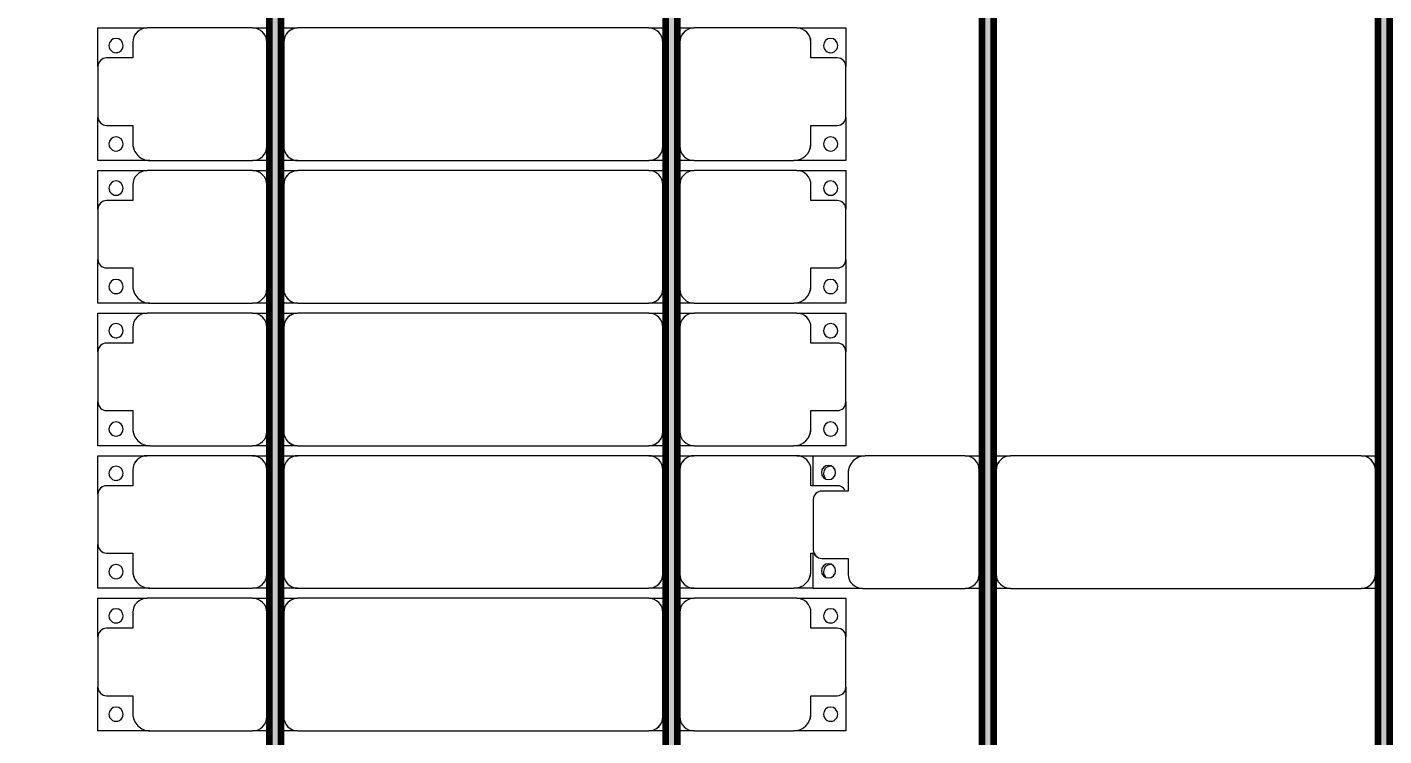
# Model space of a CAD drawing. Header units: millimetres. Extents: x 312848 to 517332, y -142134 to -35114.
# Drawn here: x 324284 to 329045, y -74078 to -71592 of the extents above; entities that cross this region are included whole.
import ezdxf

# ---------------------------------------------------------------- set-up
doc = ezdxf.new("R2010")
doc.units = ezdxf.units.MM
for name, color, linetype, lineweight in [('A-ANNO-DIMS', 211, 'Continuous', 9), ('A-ANNO-DIMS-500', 211, 'Continuous', 9), ('A-GENM', 13, 'Continuous', 9), ('S-BEAM', 12, 'Continuous', 9)]:
    doc.layers.add(name, color=color, linetype=linetype, lineweight=lineweight)
doc.styles.add('Trebuchet MS', font='trebuc.ttf', dxfattribs={"width": 0.8, "height": 1500})
doc.dimstyles.new('Arc_Length_-_3mm_Trebuchet_MS_3', dxfattribs={"dimscale": 304.8, "dimtxt": 1546.42636, "dimasz": 1.64042, "dimexe": 2.46063, "dimexo": 2.46063, "dimgap": 0.492126, "dimtad": 1, "dimdec": 0, "dimrnd": 10, "dimzin": 0, "dimdsep": 46, "dimtxsty": 'Trebuchet MS', "dimblk1": 'OBLIQUE', "dimblk2": 'OBLIQUE', "dimsah": 1, "dimcen": 0.09, "dimdle": 1.64042, "dimazin": 0, "dimtfac": 1, "dimtdec": 4, "dimtix": 1, "dimtmove": 0, "dimatfit": 3, "dimfxl": 1, "dimtvp": 1, "dimtfill": 1, "dimtolj": 1, "dimtzin": 0, "dimarcsym": 2})

# ---------------------------------------------------------------- blocks, each defined once
blk = doc.blocks.new('Dai phao do pin - DẢI PHAO ĐỠ PIN-V9-KHUNG KẾT CẤU BÈ PIN 3')
at = {"layer": 'A-GENM', "color": 7}
for p, q in [((-1312.2, 241.6), (-1129.7, 241.6)), ((-1312.2, 136.9), (-1312.2, 241.6)), ((-779.7, 241.6), (-1129.7, 241.6)), ((-779.7, 241.6), (-720, 241.6)), ((-680, 241.6), (-620.3, 241.6)), ((610.3, 241.6), (-620.3, 241.6)), ((610.3, 241.6), (670, 241.6)), ((-729.7, -173.4), (-729.7, 191.6)), ((-670.3, 191.6), (-670.3, -173.4)), ((660.3, -173.4), (660.3, 191.6)), ((-1189.7, 181.6), (-1189.7, 118.2)), ((-1189.7, 118.2), (-1282.2, 118.2)), ((-1312.2, 88.2), (-1312.2, -88.2)), ((-1312.2, -223.4), (-1312.2, -103)), ((-1282.2, -118.2), (-1189.7, -118.2)), ((-1189.7, -118.2), (-1189.7, -173.4)), ((-1139.7, -223.4), (-1312.2, -223.4)), ((-1139.7, -223.4), (-779.7, -223.4)), ((-720, -223.4), (-779.7, -223.4)), ((-620.3, -223.4), (-680, -223.4)), ((-620.3, -223.4), (610.3, -223.4)), ((670, -223.4), (610.3, -223.4))]:
    blk.add_line(p, q, dxfattribs=at)
for centre, radius, start, end in [((-1129.7, 181.6), 60, 90, 180), ((-779.7, 191.6), 50, 360, 90), ((-620.3, 191.6), 50, 90, 180), ((-620.3, 191.6), 50, 105, 180), ((610.3, 191.6), 50, 360, 90), ((610.3, 191.6), 50, 15, 90), ((-1258.6, 183.2), 25, 0, 180), ((-1129.7, 181.6), 60, 150, 180), ((-779.7, 191.6), 50, 360, 45), ((-1258.6, 183.2), 25, 180, 360), ((-1282.2, 88.2), 30, 90, 180), ((-1282.2, -88.2), 30, 180, 270), ((-1282.2, -88.2), 30, 209.5871, 240), ((-1258.6, -161.8), 25, 0, 180), ((-1258.6, -161.8), 25, 180, 0), ((-1139.7, -173.4), 50, 180, 270), ((-1139.7, -173.4), 50, 180, 225), ((-779.7, -173.4), 50, 270, 360), ((-779.7, -173.4), 50, 315, 360), ((-620.3, -173.4), 50, 180, 270), ((-620.3, -173.4), 50, 180, 270), ((610.3, -173.4), 50, 270, 360), ((610.3, -173.4), 50, 285, 360)]:
    blk.add_arc(centre, radius, start, end, dxfattribs=at)
blk = doc.blocks.new('Dầm C52 - Dầm C52-66353-KHUNG KẾT CẤU BÈ PIN 3')
at = {"layer": 'S-BEAM', "lineweight": 140}
blk.add_hatch(color=1, dxfattribs=at).paths.add_polyline_path([(-45616.3, 20), (-45616.3, -20), (45616.3, -20), (45616.3, 20), (-45569, 20)])
at = {"layer": 'S-BEAM', "color": 1, "lineweight": 140}
for p, q in [((-45616.3, 20), (45616.3, 20)), ((45616.3, -20), (-45616.3, -20))]:
    blk.add_line(p, q, dxfattribs=at)
blk = doc.blocks.new('Dầm C52 - Dầm C52-V13-KHUNG KẾT CẤU BÈ PIN 3')
at = {"layer": 'S-BEAM', "lineweight": 140}
blk.add_hatch(color=1, dxfattribs=at).paths.add_polyline_path([(-45616.3, 20), (-45616.3, -20), (45616.3, -20), (45616.3, 20), (-45569, 20)])
at = {"layer": 'S-BEAM', "color": 1, "lineweight": 140}
for p, q in [((-45616.3, 20), (45616.3, 20)), ((45616.3, -20), (-45616.3, -20))]:
    blk.add_line(p, q, dxfattribs=at)
blk = doc.blocks.new('Dải phao đi lại kèm đỡ invester - DẢI PHAO ĐI LẠI-68882-KHUNG KẾT CẤU BÈ PIN 3')
at = {"layer": 'A-GENM', "color": 7}
for p, q in [((59258.4, 1312.2), (59411.8, 1312.2)), ((59258.4, 1129.7), (59258.4, 1312.2)), ((59588.2, 1312.2), (59411.8, 1312.2)), ((59588.2, 1312.2), (59723.4, 1312.2)), ((59723.4, 1312.2), (59723.4, 1139.7)), ((59758.4, 1312.2), (59911.8, 1312.2)), ((59758.4, 1129.7), (59758.4, 1312.2)), ((60088.2, 1312.2), (59911.8, 1312.2)), ((60088.2, 1312.2), (60223.4, 1312.2)), ((60223.4, 1312.2), (60223.4, 1139.7)), ((60258.4, 1312.2), (60411.8, 1312.2)), ((60258.4, 1129.7), (60258.4, 1312.2)), ((60588.2, 1312.2), (60411.8, 1312.2)), ((60588.2, 1312.2), (60723.4, 1312.2)), ((60723.4, 1312.2), (60723.4, 1139.7)), ((60758.4, 1312.2), (60911.8, 1312.2)), ((60758.4, 1129.7), (60758.4, 1312.2)), ((61088.2, 1312.2), (60911.8, 1312.2)), ((61088.2, 1312.2), (61223.4, 1312.2)), ((61223.4, 1312.2), (61223.4, 1139.7)), ((61258.4, 1312.2), (61409.7, 1312.2)), ((61258.4, 1129.7), (61258.4, 1312.2)), ((61588.2, 1312.2), (61411.8, 1312.2)), ((61588.2, 1312.2), (61723.4, 1312.2)), ((61723.4, 1312.2), (61723.4, 1139.7)), ((59381.8, 1282.2), (59381.8, 1189.7)), ((59618.2, 1189.7), (59618.2, 1282.2)), ((59881.8, 1282.2), (59881.8, 1189.7)), ((60118.2, 1189.7), (60118.2, 1282.2)), ((60381.8, 1282.2), (60381.8, 1189.7)), ((60618.2, 1189.7), (60618.2, 1282.2)), ((60881.8, 1282.2), (60881.8, 1189.7)), ((61118.2, 1189.7), (61118.2, 1282.2)), ((61381.8, 1282.2), (61381.8, 1189.7)), ((61618.2, 1189.7), (61618.2, 1282.2)), ((59381.8, 1189.7), (59318.4, 1189.7)), ((59673.4, 1189.7), (59618.2, 1189.7)), ((59881.8, 1189.7), (59818.4, 1189.7)), ((60173.4, 1189.7), (60118.2, 1189.7)), ((60381.8, 1189.7), (60318.4, 1189.7)), ((60673.4, 1189.7), (60618.2, 1189.7)), ((60881.8, 1189.7), (60818.4, 1189.7)), ((61173.4, 1189.7), (61118.2, 1189.7)), ((61381.8, 1189.7), (61318.4, 1189.7)), ((61673.4, 1189.7), (61618.2, 1189.7)), ((59258.4, 1129.7), (59258.4, 769.7)), ((59723.4, 769.7), (59723.4, 1139.7)), ((59758.4, 1129.7), (59758.4, 769.7)), ((60223.4, 769.7), (60223.4, 1139.7)), ((60258.4, 1129.7), (60258.4, 769.7)), ((60723.4, 769.7), (60723.4, 1139.7)), ((60758.4, 1129.7), (60758.4, 769.7)), ((61223.4, 769.7), (61223.4, 1139.7)), ((61258.4, 1129.7), (61258.4, 769.7)), ((61723.4, 769.7), (61723.4, 1139.7)), ((59258.4, 710), (59258.4, 769.7)), ((59723.4, 769.7), (59723.4, 710)), ((59758.4, 710), (59758.4, 769.7)), ((60223.4, 769.7), (60223.4, 710)), ((60258.4, 710), (60258.4, 769.7)), ((60723.4, 769.7), (60723.4, 710)), ((60758.4, 710), (60758.4, 769.7)), ((61223.4, 769.7), (61223.4, 710)), ((61258.4, 710), (61258.4, 769.7)), ((61723.4, 769.7), (61723.4, 710)), ((59308.4, 719.7), (59673.4, 719.7)), ((59808.4, 719.7), (60173.4, 719.7)), ((60308.4, 719.7), (60673.4, 719.7)), ((60808.4, 719.7), (61173.4, 719.7)), ((61308.4, 719.7), (61673.4, 719.7)), ((59258.4, 610.3), (59258.4, 670)), ((59723.4, 670), (59723.4, 610.3)), ((59758.4, 610.3), (59758.4, 670)), ((60223.4, 670), (60223.4, 610.3)), ((60258.4, 610.3), (60258.4, 670)), ((60723.4, 670), (60723.4, 610.3)), ((60758.4, 610.3), (60758.4, 670)), ((61223.4, 670), (61223.4, 610.3)), ((61258.4, 610.3), (61258.4, 670)), ((61723.4, 670), (61723.4, 610.3)), ((59673.4, 660.3), (59308.4, 660.3)), ((60173.4, 660.3), (59808.4, 660.3)), ((60673.4, 660.3), (60308.4, 660.3)), ((61173.4, 660.3), (60808.4, 660.3)), ((61673.4, 660.3), (61308.4, 660.3)), ((59258.4, 610.3), (59258.4, -620.3)), ((59723.4, -620.3), (59723.4, 610.3)), ((59758.4, 610.3), (59758.4, -620.3)), ((60223.4, -620.3), (60223.4, 610.3)), ((60258.4, 610.3), (60258.4, -620.3)), ((60723.4, -620.3), (60723.4, 610.3)), ((60758.4, 610.3), (60758.4, -620.3)), ((61223.4, -620.3), (61223.4, 610.3)), ((61258.4, 610.3), (61258.4, -620.3)), ((61723.4, -620.3), (61723.4, 610.3)), ((59258.4, -680), (59258.4, -620.3)), ((59723.4, -620.3), (59723.4, -680)), ((59758.4, -680), (59758.4, -620.3)), ((60223.4, -620.3), (60223.4, -680)), ((60258.4, -680), (60258.4, -620.3)), ((60723.4, -620.3), (60723.4, -680)), ((60758.4, -680), (60758.4, -620.3)), ((61223.4, -620.3), (61223.4, -680)), ((61258.4, -680), (61258.4, -620.3)), ((61723.4, -620.3), (61723.4, -680)), ((59308.4, -670.3), (59673.4, -670.3)), ((59808.4, -670.3), (60173.4, -670.3)), ((60308.4, -670.3), (60673.4, -670.3)), ((60808.4, -670.3), (61173.4, -670.3)), ((61308.4, -670.3), (61673.4, -670.3)), ((59258.4, -779.7), (59258.4, -720)), ((59673.4, -729.7), (59308.4, -729.7)), ((59723.4, -720), (59723.4, -779.7)), ((59758.4, -779.7), (59758.4, -720)), ((60173.4, -729.7), (59808.4, -729.7)), ((60223.4, -720), (60223.4, -779.7)), ((60258.4, -779.7), (60258.4, -720)), ((60673.4, -729.7), (60308.4, -729.7)), ((60723.4, -720), (60723.4, -779.7)), ((60758.4, -779.7), (60758.4, -720)), ((61173.4, -729.7), (60808.4, -729.7)), ((61223.4, -720), (61223.4, -779.7)), ((61258.4, -779.7), (61258.4, -720)), ((61673.4, -729.7), (61308.4, -729.7)), ((61723.4, -720), (61723.4, -779.7)), ((59258.4, -779.7), (59258.4, -1129.7)), ((59723.4, -1139.7), (59723.4, -779.7)), ((59758.4, -779.7), (59758.4, -1129.7)), ((60223.4, -1139.7), (60223.4, -779.7)), ((60258.4, -779.7), (60258.4, -1129.7)), ((60723.4, -1139.7), (60723.4, -779.7)), ((60758.4, -779.7), (60758.4, -1129.7)), ((61223.4, -1139.7), (61223.4, -779.7)), ((61258.4, -779.7), (61258.4, -1129.7)), ((61723.4, -1139.7), (61723.4, -779.7)), ((59258.4, -1312.2), (59258.4, -1129.7)), ((59723.4, -1139.7), (59723.4, -1312.2)), ((59758.4, -1198.7), (59758.4, -1129.7)), ((60223.4, -1139.7), (60223.4, -1312.2)), ((60258.4, -1312.2), (60258.4, -1129.7)), ((60723.4, -1139.7), (60723.4, -1312.2)), ((60758.4, -1312.2), (60758.4, -1129.7)), ((61223.4, -1139.7), (61223.4, -1312.2)), ((61258.4, -1312.2), (61258.4, -1129.7)), ((61723.4, -1139.7), (61723.4, -1312.2)), ((59318.4, -1189.7), (59381.8, -1189.7)), ((59381.8, -1189.7), (59381.8, -1282.2)), ((59618.2, -1282.2), (59618.2, -1189.7)), ((59618.2, -1189.7), (59673.4, -1189.7)), ((59818.4, -1189.7), (59881.8, -1189.7)), ((59881.8, -1189.7), (59881.8, -1204.4)), ((60118.2, -1282.2), (60118.2, -1189.7)), ((60118.2, -1189.7), (60173.4, -1189.7)), ((60318.4, -1189.7), (60381.8, -1189.7)), ((60381.8, -1189.7), (60381.8, -1282.2)), ((60618.2, -1282.2), (60618.2, -1189.7)), ((60618.2, -1189.7), (60673.4, -1189.7)), ((60818.4, -1189.7), (60881.8, -1189.7)), ((60881.8, -1189.7), (60881.8, -1282.2)), ((61118.2, -1282.2), (61118.2, -1189.7)), ((61118.2, -1189.7), (61173.4, -1189.7)), ((61318.4, -1189.7), (61381.8, -1189.7)), ((61381.8, -1189.7), (61381.8, -1282.2)), ((61618.2, -1282.2), (61618.2, -1189.7)), ((61618.2, -1189.7), (61673.4, -1189.7)), ((59411.8, -1312.2), (59258.4, -1312.2)), ((59411.8, -1312.2), (59588.2, -1312.2)), ((59723.4, -1312.2), (59588.2, -1312.2)), ((60411.8, -1312.2), (60258.4, -1312.2)), ((60411.8, -1312.2), (60588.2, -1312.2)), ((60723.4, -1312.2), (60588.2, -1312.2)), ((60911.8, -1312.2), (60758.4, -1312.2)), ((60911.8, -1312.2), (61088.2, -1312.2)), ((61223.4, -1312.2), (61088.2, -1312.2)), ((61409.7, -1312.2), (61258.4, -1312.2)), ((61411.8, -1312.2), (61588.2, -1312.2)), ((61723.4, -1312.2), (61588.2, -1312.2))]:
    blk.add_line(p, q, dxfattribs=at)
for centre, radius, start, end in [((59411.8, 1282.2), 30, 90, 180), ((59411.8, 1282.2), 30, 90, 150), ((59588.2, 1282.2), 30, 360, 90), ((59588.2, 1282.2), 30, 30, 90), ((59911.8, 1282.2), 30, 90, 180), ((59911.8, 1282.2), 30, 90, 150), ((60088.2, 1282.2), 30, 0, 90), ((60088.2, 1282.2), 30, 30, 90), ((60411.8, 1282.2), 30, 90, 180), ((60411.8, 1282.2), 30, 90, 150), ((60588.2, 1282.2), 30, 360, 90), ((60588.2, 1282.2), 30, 30, 90), ((60911.8, 1282.2), 30, 90, 180), ((60911.8, 1282.2), 30, 90, 150), ((61088.2, 1282.2), 30, 0, 90), ((61088.2, 1282.2), 30, 30, 90), ((61411.8, 1282.2), 30, 90, 180), ((61411.8, 1282.2), 30, 93.9674, 150), ((61588.2, 1282.2), 30, 360, 90), ((61588.2, 1282.2), 30, 30, 90), ((59316.8, 1248.6), 25, 90, 270), ((59316.8, 1248.6), 25, 270, 90), ((59661.8, 1248.6), 25, 90, 270), ((59661.8, 1248.6), 25, 180, 195), ((59661.8, 1248.6), 25, 270, 90), ((59816.8, 1248.6), 25, 90, 270), ((59816.8, 1248.6), 25, 270, 90), ((60161.8, 1248.6), 25, 90, 270), ((60161.8, 1248.6), 25, 180, 195), ((60161.8, 1248.6), 25, 270, 90), ((60316.8, 1248.6), 25, 90, 270), ((60316.8, 1248.6), 25, 270, 90), ((60661.8, 1248.6), 25, 90, 270), ((60661.8, 1248.6), 25, 180, 195), ((60661.8, 1248.6), 25, 270, 90), ((60816.8, 1248.6), 25, 90, 270), ((60816.8, 1248.6), 25, 270, 90), ((61161.8, 1248.6), 25, 90, 270), ((61161.8, 1248.6), 25, 180, 195), ((61161.8, 1248.6), 25, 270, 90), ((61316.8, 1248.6), 25, 90, 270), ((61316.8, 1248.6), 25, 270, 90), ((61661.8, 1248.6), 25, 90, 270), ((61661.8, 1248.6), 25, 180, 195), ((61661.8, 1248.6), 25, 270, 90), ((59318.4, 1129.7), 60, 90, 180), ((59318.4, 1129.7), 60, 90, 120), ((59673.4, 1139.7), 50, 0, 90), ((59673.4, 1139.7), 50, 45, 90), ((59818.4, 1129.7), 60, 90, 180), ((59818.4, 1129.7), 60, 90, 120), ((60173.4, 1139.7), 50, 360, 90), ((60173.4, 1139.7), 50, 45, 90), ((60318.4, 1129.7), 60, 90, 180), ((60318.4, 1129.7), 60, 90, 120), ((60673.4, 1139.7), 50, 0, 90), ((60673.4, 1139.7), 50, 45, 90), ((60818.4, 1129.7), 60, 90, 180), ((60818.4, 1129.7), 60, 90, 120), ((61173.4, 1139.7), 50, 360, 90), ((61173.4, 1139.7), 50, 45, 90), ((61318.4, 1129.7), 60, 90, 180), ((61318.4, 1129.7), 60, 90, 120), ((61673.4, 1139.7), 50, 360, 90), ((61673.4, 1139.7), 50, 45, 90), ((59308.4, 769.7), 50, 180, 270), ((59673.4, 769.7), 50, 270, 360), ((59808.4, 769.7), 50, 180, 270), ((60173.4, 769.7), 50, 270, 0), ((60308.4, 769.7), 50, 180, 270), ((60673.4, 769.7), 50, 270, 360), ((60808.4, 769.7), 50, 180, 270), ((61173.4, 769.7), 50, 270, 360), ((61308.4, 769.7), 50, 180, 270), ((61673.4, 769.7), 50, 270, 360), ((59308.4, 769.7), 50, 225, 270), ((59673.4, 769.7), 50, 270, 315), ((59808.4, 769.7), 50, 225, 270), ((60173.4, 769.7), 50, 270, 315), ((60308.4, 769.7), 50, 225, 270), ((60673.4, 769.7), 50, 270, 315), ((60808.4, 769.7), 50, 225, 270), ((61173.4, 769.7), 50, 270, 315), ((61308.4, 769.7), 50, 225, 270), ((61673.4, 769.7), 50, 270, 315), ((59308.4, 610.3), 50, 90, 180), ((59308.4, 610.3), 50, 105, 180), ((59673.4, 610.3), 50, 0, 90), ((59673.4, 610.3), 50, 15, 90), ((59808.4, 610.3), 50, 90, 180), ((59808.4, 610.3), 50, 105, 180), ((60173.4, 610.3), 50, 0, 90), ((60173.4, 610.3), 50, 15, 90), ((60308.4, 610.3), 50, 90, 180), ((60308.4, 610.3), 50, 105, 180), ((60673.4, 610.3), 50, 360, 90), ((60673.4, 610.3), 50, 15, 90), ((60808.4, 610.3), 50, 90, 180), ((60808.4, 610.3), 50, 105, 180), ((61173.4, 610.3), 50, 0, 90), ((61173.4, 610.3), 50, 15, 90), ((61308.4, 610.3), 50, 90, 180), ((61308.4, 610.3), 50, 105, 180), ((61673.4, 610.3), 50, 360, 90), ((61673.4, 610.3), 50, 15, 90), ((59308.4, -620.3), 50, 180, 270), ((59308.4, -620.3), 50, 195, 270), ((59673.4, -620.3), 50, 270, 360), ((59673.4, -620.3), 50, 270, 360), ((59808.4, -620.3), 50, 180, 270), ((59808.4, -620.3), 50, 195, 270), ((60173.4, -620.3), 50, 270, 360), ((60173.4, -620.3), 50, 270, 360), ((60308.4, -620.3), 50, 180, 270), ((60308.4, -620.3), 50, 198.0247, 270), ((60673.4, -620.3), 50, 270, 0), ((60673.4, -620.3), 50, 270, 0), ((60808.4, -620.3), 50, 180, 270), ((60808.4, -620.3), 50, 195, 270), ((61173.4, -620.3), 50, 270, 0), ((61173.4, -620.3), 50, 270, 0), ((61308.4, -620.3), 50, 180, 270), ((61308.4, -620.3), 50, 195, 270), ((61673.4, -620.3), 50, 270, 0), ((61673.4, -620.3), 50, 270, 0), ((59308.4, -779.7), 50, 90, 180), ((59308.4, -779.7), 50, 90, 135), ((59673.4, -779.7), 50, 360, 90), ((59673.4, -779.7), 50, 45, 90), ((59808.4, -779.7), 50, 90, 180), ((59808.4, -779.7), 50, 90, 135), ((60173.4, -779.7), 50, 360, 90), ((60173.4, -779.7), 50, 45, 90), ((60308.4, -779.7), 50, 90, 180), ((60308.4, -779.7), 50, 90, 135), ((60673.4, -779.7), 50, 360, 90), ((60673.4, -779.7), 50, 45, 90), ((60808.4, -779.7), 50, 90, 180), ((60808.4, -779.7), 50, 90, 135), ((61173.4, -779.7), 50, 360, 90), ((61173.4, -779.7), 50, 45, 90), ((61308.4, -779.7), 50, 90, 180), ((61308.4, -779.7), 50, 90, 135), ((61673.4, -779.7), 50, 360, 90), ((61673.4, -779.7), 50, 45, 90), ((59318.4, -1129.7), 60, 180, 270), ((59673.4, -1139.7), 50, 270, 0), ((59818.4, -1129.7), 60, 180, 270), ((60173.4, -1139.7), 50, 270, 0), ((60318.4, -1129.7), 60, 180, 270), ((60673.4, -1139.7), 50, 270, 0), ((60818.4, -1129.7), 60, 180, 270), ((61173.4, -1139.7), 50, 270, 0), ((61318.4, -1129.7), 60, 180, 270), ((61673.4, -1139.7), 50, 270, 360), ((59318.4, -1129.7), 60, 240, 270), ((59673.4, -1139.7), 50, 270, 315), ((59818.4, -1129.7), 60, 240, 270), ((60173.4, -1139.7), 50, 270, 315), ((60318.4, -1129.7), 60, 240, 270), ((60673.4, -1139.7), 50, 270, 315), ((60818.4, -1129.7), 60, 240, 270), ((61173.4, -1139.7), 50, 270, 315), ((61318.4, -1129.7), 60, 240, 270), ((61673.4, -1139.7), 50, 270, 315), ((59316.8, -1258.6), 25, 90, 270), ((59316.8, -1258.6), 25, 270, 90), ((59661.8, -1258.6), 25, 90, 270), ((59661.8, -1258.6), 25, 270, 90), ((59816.8, -1258.6), 25, 90, 135), ((59816.8, -1258.6), 25, 0, 90), ((60161.8, -1258.6), 25, 90, 135), ((60161.8, -1258.6), 25, 0, 90), ((60316.8, -1258.6), 25, 90, 270), ((60316.8, -1258.6), 25, 270, 90), ((60661.8, -1258.6), 25, 90, 270), ((60661.8, -1258.6), 25, 270, 90), ((60816.8, -1258.6), 25, 90, 270), ((60816.8, -1258.6), 25, 270, 90), ((61161.8, -1258.6), 25, 90, 270), ((61161.8, -1258.6), 25, 270, 90), ((61316.8, -1258.6), 25, 90, 270), ((61316.8, -1258.6), 25, 270, 90), ((61661.8, -1258.6), 25, 90, 270), ((61661.8, -1258.6), 25, 270, 90), ((59411.8, -1282.2), 30, 180, 270), ((59588.2, -1282.2), 30, 270, 0), ((59661.8, -1258.6), 25, 165, 180), ((60088.2, -1282.2), 30, 300, 0), ((60411.8, -1282.2), 30, 180, 270), ((60588.2, -1282.2), 30, 270, 360), ((60661.8, -1258.6), 25, 165, 180), ((60911.8, -1282.2), 30, 180, 270), ((61088.2, -1282.2), 30, 270, 0), ((61161.8, -1258.6), 25, 165, 180), ((61411.8, -1282.2), 30, 180, 270), ((61588.2, -1282.2), 30, 270, 360), ((61661.8, -1258.6), 25, 165, 180), ((59411.8, -1282.2), 30, 210, 270), ((59588.2, -1282.2), 30, 270, 330), ((60411.8, -1282.2), 30, 210, 270), ((60588.2, -1282.2), 30, 270, 330), ((60911.8, -1282.2), 30, 210, 270), ((61088.2, -1282.2), 30, 270, 330), ((61411.8, -1282.2), 30, 210, 266.0326), ((61588.2, -1282.2), 30, 270, 330)]:
    blk.add_arc(centre, radius, start, end, dxfattribs=at)
blk = doc.blocks.new('be pin 3_rvt-1-KHUNG KẾT CẤU BÈ PIN 3')
at = {"layer": 'A-GENM', "color": 4, "lineweight": 25, "rotation": 90.00000000000026}
blk.add_blockref('Dải phao đi lại kèm đỡ invester - DẢI PHAO ĐI LẠI-68882-KHUNG KẾT CẤU BÈ PIN 3', (325844.7, -133318.6), dxfattribs=at)
at = {"layer": 'A-GENM', "color": 4, "lineweight": 25}
blk.add_blockref('Dai phao do pin - DẢI PHAO ĐỠ PIN-V9-KHUNG KẾT CẤU BÈ PIN 3', (328354.7, -73337.3), dxfattribs=at)
at = {"layer": 'S-BEAM', "color": 4, "lineweight": 25, "rotation": 89.99999999999962}
for name, p in [('Dầm C52 - Dầm C52-66353-KHUNG KẾT CẤU BÈ PIN 3', (325154.7, -88363.7)), ('Dầm C52 - Dầm C52-V13-KHUNG KẾT CẤU BÈ PIN 3', (326544.7, -88363.7)), ('Dầm C52 - Dầm C52-66353-KHUNG KẾT CẤU BÈ PIN 3', (327654.7, -88363.7)), ('Dầm C52 - Dầm C52-V13-KHUNG KẾT CẤU BÈ PIN 3', (329044.7, -88363.7))]:
    blk.add_blockref(name, p, dxfattribs=at)
blk = doc.blocks.new('DIMBLOCK1-KHUNG KẾT CẤU BÈ PIN 3')
at = {"layer": 'A-ANNO-DIMS-500', "transparency": 16777216}
for p, q in [((315292.2, -133837.3), (315292.2, -42837.3)), ((315292.2, -43337.3), (314542.2, -43337.3)), ((315292.2, -43337.3), (326292.5, -43337.3)), ((315292.2, -133337.3), (314542.2, -133337.3)), ((315292.2, -133337.3), (326292.5, -133337.3))]:
    blk.add_line(p, q, dxfattribs=at)
at = {"layer": 'A-ANNO-DIMS-500', "lineweight": 70, "transparency": 16777216}
for p, q in [((315292.2, -43337.3), (315042.2, -43087.3)), ((315292.2, -43337.3), (315542.2, -43587.3)), ((315292.2, -133337.3), (315042.2, -133087.3)), ((315292.2, -133337.3), (315542.2, -133587.3))]:
    blk.add_line(p, q, dxfattribs=at)
at = {"layer": 'A-ANNO-DIMS-500', "color": 0, "transparency": 16777216, "insert": (313222.8, -90303.1), "char_height": 1500, "width": 4717.911, "attachment_point": 1, "rotation": 90, "line_spacing_factor": 1.048425, "style": 'Trebuchet MS', "bg_fill": 3, "box_fill_scale": 1.25, "bg_fill_color": 256, "bg_fill_true_color": 13158600, "bg_fill_transparency": 0}
blk.add_mtext('90000', dxfattribs=at)
blk = doc.blocks.new('_Oblique')
at = {"color": 0, "linetype": 'ByBlock', "lineweight": -2}
blk.add_line((-0.5, -0.5), (0.5, 0.5), dxfattribs=at)
blk = doc.blocks.new('DIMBLOCK7-KHUNG KẾT CẤU BÈ PIN 3')
at = {"layer": 'A-ANNO-DIMS-500', "lineweight": 70, "transparency": 16777216}
for p, q in [((332121.1, -70337.3), (331871.1, -70087.3)), ((332121.1, -70337.3), (332371.1, -70587.3)), ((332121.1, -133337.3), (331871.1, -133087.3)), ((332121.1, -133337.3), (332371.1, -133587.3))]:
    blk.add_line(p, q, dxfattribs=at)
at = {"layer": 'A-ANNO-DIMS-500', "transparency": 16777216}
for p, q in [((332121.1, -70337.3), (327194.7, -70337.3)), ((332121.1, -133837.3), (332121.1, -70337.3)), ((332121.1, -70337.3), (332871.1, -70337.3)), ((332121.1, -133337.3), (331371.1, -133337.3)), ((332121.1, -133337.3), (332517.5, -133337.3))]:
    blk.add_line(p, q, dxfattribs=at)
at = {"layer": 'A-ANNO-DIMS-500', "color": 0, "transparency": 16777216, "insert": (330051.7, -103803.1), "char_height": 1500, "width": 4717.911, "attachment_point": 1, "rotation": 90, "line_spacing_factor": 1.048425, "style": 'Trebuchet MS', "bg_fill": 3, "box_fill_scale": 1.25, "bg_fill_color": 256, "bg_fill_true_color": 13158600, "bg_fill_transparency": 0}
blk.add_mtext('63000', dxfattribs=at)

msp = doc.modelspace()

# ---------------------------------------------------------------- block references
at = {"lineweight": 5}
msp.add_blockref('be pin 3_rvt-1-KHUNG KẾT CẤU BÈ PIN 3', (0, 0), dxfattribs=at)

# ---------------------------------------------------------------- next in the draw order: dimensions: what is measured, and where the dimension line sits
at = {"layer": 'A-ANNO-DIMS'}
dim = msp.add_linear_dim(base=(315292.2, -43337.3), p1=(327042.5, -133337.3), p2=(327042.5, -43337.3), angle=90, dimstyle='Arc_Length_-_3mm_Trebuchet_MS_3', override={"dimpost": '<>', "dimfxl": 90000}, dxfattribs=at)
dim.commit()
dim.dimension.update_dxf_attribs({"geometry": 'DIMBLOCK1-KHUNG KẾT CẤU BÈ PIN 3', "text_midpoint": (314376.5, -88337.3)})

# ---------------------------------------------------------------- next in the draw order: dimensions: what is measured, and where the dimension line sits
dim = msp.add_linear_dim(base=(332121.1, -70337.3), p1=(331767.5, -133337.3), p2=(326444.7, -70337.3), angle=90, dimstyle='Arc_Length_-_3mm_Trebuchet_MS_3', override={"dimpost": '<>', "dimfxl": 63224.460246}, dxfattribs=at)
dim.commit()
dim.dimension.update_dxf_attribs({"geometry": 'DIMBLOCK7-KHUNG KẾT CẤU BÈ PIN 3', "text_midpoint": (331205.4, -101837.3)})

doc.saveas('drawing.dxf')
